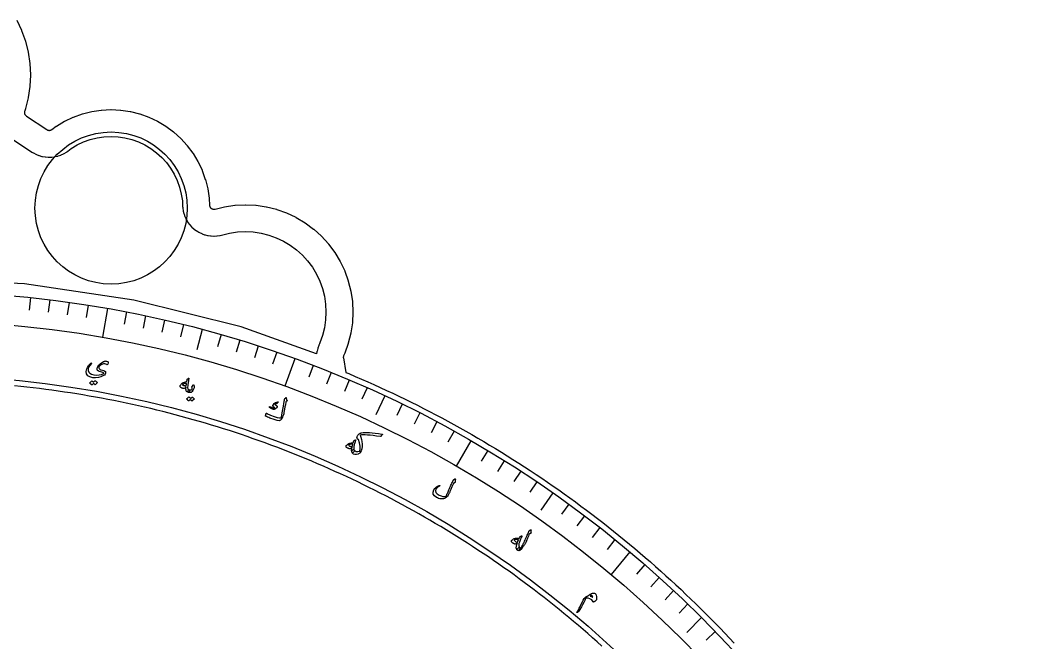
# Model space of a CAD drawing. Header units: millimetres. Extents: x -75 to 75, y -75 to 97.
# Drawn here: x 7.1 to 74.6, y 51.1 to 92.8 of the extents above; entities that cross this region are included whole.
import ezdxf

# ---------------------------------------------------------------- set-up
doc = ezdxf.new("R2010")
doc.units = ezdxf.units.MM
for name, color, linetype in [('CUT_INNER', 6, 'Continuous'), ('CUT_OUTER', 1, 'Continuous'), ('ENGRAVE', 7, 'Continuous'), ('ENGRAVE_FINE', 8, 'Continuous'), ('TEXT', 5, 'Continuous')]:
    doc.layers.add(name, color=color, linetype=linetype)

msp = doc.modelspace()

# ---------------------------------------------------------------- linework, layer by layer
at = {"layer": 'CUT_INNER'}
msp.add_lwpolyline([(46.0857, 50.8478), (45.7729, 51.1296), (45.4583, 51.4095), (45.142, 51.6874), (44.824, 51.9635), (44.5043, 52.2375), (44.1829, 52.5096), (43.8599, 52.7797), (43.5352, 53.0478), (43.2089, 53.314), (42.881, 53.5781), (42.5514, 53.8402), (42.2203, 54.1003), (41.8875, 54.3583), (41.5532, 54.6143), (41.2173, 54.8682), (40.8799, 55.1201), (40.5409, 55.3699), (40.2004, 55.6176), (39.8584, 55.8632), (39.5148, 56.1068), (39.1698, 56.3482), (38.8233, 56.5874), (38.4754, 56.8246), (38.126, 57.0596), (37.7752, 57.2925), (37.4229, 57.5232), (37.0693, 57.7517), (36.7142, 57.9781), (36.3578, 58.2023), (36, 58.4243), (35.6408, 58.644), (35.2803, 58.8616), (34.9185, 59.077), (34.5553, 59.2901), (34.1909, 59.501), (33.8251, 59.7097), (33.4581, 59.9161), (33.0899, 60.1203), (32.7203, 60.3222), (32.3496, 60.5218), (31.9776, 60.7192), (31.6045, 60.9143), (31.2301, 61.107), (30.8546, 61.2975), (30.4779, 61.4857), (30.1, 61.6715), (29.7211, 61.8551), (29.341, 62.0363), (28.9598, 62.2151), (28.5775, 62.3917), (28.1941, 62.5658), (27.8097, 62.7376), (27.4242, 62.9071), (27.0377, 63.0742), (26.6502, 63.2389), (26.2617, 63.4012), (25.8721, 63.5612), (25.4816, 63.7187), (25.0902, 63.8739), (24.6978, 64.0266), (24.3045, 64.177), (23.9102, 64.3249), (23.5151, 64.4704), (23.1191, 64.6135), (22.7222, 64.7541), (22.3244, 64.8923), (21.9258, 65.0281), (21.5264, 65.1614), (21.1262, 65.2922), (20.7252, 65.4206), (20.3234, 65.5466), (19.9208, 65.67), (19.5175, 65.791), (19.1134, 65.9095), (18.7086, 66.0256), (18.3032, 66.1391), (17.897, 66.2502), (17.4902, 66.3588), (17.0827, 66.4648), (16.6745, 66.5684), (16.2657, 66.6695), (15.8564, 66.768), (15.4464, 66.864), (15.0358, 66.9576), (14.6247, 67.0486), (14.213, 67.137), (13.8008, 67.223), (13.3881, 67.3064), (12.9748, 67.3873), (12.5611, 67.4656), (12.1469, 67.5414), (11.7323, 67.6147), (11.3172, 67.6854), (10.9016, 67.7536), (10.4857, 67.8192), (10.0694, 67.8822), (9.6527, 67.9427), (9.2356, 68.0007), (8.8182, 68.0561), (8.4004, 68.1089), (7.9824, 68.1592), (7.564, 68.2069), (7.1453, 68.252), (6.7264, 68.2946)], dxfattribs=at)
msp.add_circle((13.2, 80.2136), 5.1, dxfattribs=at)
at = {"layer": 'CUT_OUTER'}
msp.add_lwpolyline([(6.8821, 92.8089), (7.2031, 92.1302), (7.2087, 92.1166), (7.4617, 91.4098), (7.4659, 91.3957), (7.6483, 90.6675), (7.6512, 90.6531), (7.7614, 89.9105), (7.7628, 89.8958), (7.7996, 89.146), (7.7996, 89.1313), (7.7628, 88.3815), (7.7614, 88.3668), (7.6512, 87.6242), (7.6483, 87.6098), (7.4659, 86.8816), (7.4617, 86.8675), (7.4102, 86.7236), (7.4019, 86.6964), (7.3962, 86.6685), (7.3932, 86.6401), (7.3928, 86.6116), (7.3952, 86.5832), (7.4003, 86.5552), (7.408, 86.5278), (7.4183, 86.5012), (7.4311, 86.4757), (7.4462, 86.4516), (7.4635, 86.4289), (7.4829, 86.4081), (7.5042, 86.3891), (7.5272, 86.3723), (8.8908, 85.4708), (8.9171, 85.4553), (8.9449, 85.4425), (8.9738, 85.4326), (9.0035, 85.4258), (9.0338, 85.4219), (9.0643, 85.4212), (9.0948, 85.4236), (9.1249, 85.429), (9.1542, 85.4375), (9.1825, 85.4489), (9.2095, 85.4632), (9.235, 85.4801), (9.5273, 85.6969), (9.5396, 85.7051), (10.0825, 86.0305), (10.0954, 86.0375), (10.6676, 86.3081), (10.6812, 86.3137), (11.2772, 86.527), (11.2913, 86.5312), (11.9053, 86.685), (11.9197, 86.6879), (12.5458, 86.7808), (12.5604, 86.7822), (13.1926, 86.8133), (13.2074, 86.8133), (13.8396, 86.7822), (13.8542, 86.7808), (14.4803, 86.6879), (14.4947, 86.685), (15.1087, 86.5312), (15.1228, 86.527), (15.7188, 86.3137), (15.7324, 86.3081), (16.3046, 86.0375), (16.3175, 86.0305), (16.8604, 85.7051), (16.8727, 85.6969), (17.3811, 85.3199), (17.3925, 85.3106), (17.8614, 84.8855), (17.8719, 84.8751), (18.2969, 84.4061), (18.3063, 84.3947), (18.6833, 83.8863), (18.6915, 83.8741), (19.0169, 83.3312), (19.0238, 83.3182), (19.2945, 82.746), (19.3001, 82.7324), (19.5133, 82.1364), (19.5176, 82.1224), (19.6714, 81.5084), (19.6743, 81.4939), (19.7671, 80.8678), (19.7686, 80.8532), (19.79, 80.4181), (19.7928, 80.3888), (19.7986, 80.3599), (19.8071, 80.3317), (19.8184, 80.3045), (19.8323, 80.2785), (19.8486, 80.2541), (19.8673, 80.2313), (19.8881, 80.2105), (19.9109, 80.1918), (19.9354, 80.1755), (19.9613, 80.1616), (19.9885, 80.1503), (20.0167, 80.1418), (20.0456, 80.136), (20.0749, 80.1331), (20.1043, 80.1331), (20.1336, 80.136), (20.1625, 80.1418), (20.7882, 80.2985), (20.8026, 80.3014), (21.487, 80.4029), (21.5016, 80.4043), (22.1926, 80.4383), (22.2074, 80.4383), (22.8984, 80.4043), (22.913, 80.4029), (23.5974, 80.3014), (23.6118, 80.2985), (24.2829, 80.1304), (24.297, 80.1261), (24.9484, 79.893), (24.962, 79.8874), (25.5874, 79.5916), (25.6004, 79.5847), (26.1938, 79.229), (26.206, 79.2208), (26.7617, 78.8087), (26.7731, 78.7994), (27.2857, 78.3348), (27.2961, 78.3243), (27.7607, 77.8117), (27.7701, 77.8004), (28.1822, 77.2447), (28.1904, 77.2324), (28.546, 76.639), (28.553, 76.626), (28.8488, 76.0006), (28.8544, 75.987), (29.0875, 75.3356), (29.0918, 75.3215), (29.2599, 74.6504), (29.2627, 74.636), (29.3642, 73.9516), (29.3657, 73.937), (29.3996, 73.246), (29.3996, 73.2313), (29.3657, 72.5403), (29.3642, 72.5256), (29.2627, 71.8413), (29.2599, 71.8268), (29.0918, 71.1557), (29.0875, 71.1417), (28.8544, 70.4902), (28.8488, 70.4767), (28.7866, 70.3451), (28.775, 70.3171), (28.7663, 70.288), (28.7606, 70.2582), (28.758, 70.228), (28.7584, 70.1977), (28.7619, 70.1675), (28.9234, 69.1981), (29.1259, 69.1136), (29.5494, 68.9335), (29.9718, 68.7509), (30.3931, 68.5657), (30.8132, 68.378), (31.2322, 68.1876), (31.65, 67.9947), (32.0666, 67.7992), (32.482, 67.6012), (32.8962, 67.4006), (33.3092, 67.1975), (33.7208, 66.9918), (34.1313, 66.7837), (34.5404, 66.573), (34.9482, 66.3598), (35.3548, 66.1441), (35.7599, 65.9259), (36.1638, 65.7053), (36.5663, 65.4821), (36.9674, 65.2565), (37.3671, 65.0285), (37.7654, 64.798), (38.1623, 64.565), (38.5577, 64.3296), (38.9517, 64.0918), (39.3442, 63.8516), (39.7353, 63.609), (40.1248, 63.364), (40.5129, 63.1166), (40.8994, 62.8669), (41.2843, 62.6147), (41.6678, 62.3602), (42.0496, 62.1034), (42.4299, 61.8442), (42.8086, 61.5827), (43.1856, 61.3189), (43.561, 61.0527), (43.9348, 60.7843), (44.307, 60.5136), (44.6774, 60.2406), (45.0462, 59.9653), (45.4133, 59.6878), (45.7787, 59.408), (46.1424, 59.126), (46.5043, 58.8417), (46.8645, 58.5553), (47.2229, 58.2666), (47.5795, 57.9758), (47.9343, 57.6828), (48.2874, 57.3875), (48.6386, 57.0902), (48.988, 56.7907), (49.3355, 56.489), (49.6812, 56.1852), (50.025, 55.8793), (50.3669, 55.5713), (50.707, 55.2612), (51.0451, 54.9491), (51.3813, 54.6348), (51.7155, 54.3185), (52.0479, 54.0002), (52.3782, 53.6798), (52.7066, 53.3574), (53.033, 53.033), (53.3574, 52.7066), (53.6798, 52.3782), (54.0002, 52.0479), (54.3185, 51.7155), (54.6348, 51.3813), (54.9491, 51.0451)], dxfattribs=at)
at = {"layer": 'ENGRAVE'}
for points in [[(6.5345, 84.8708), (7.8981, 83.9693), (7.9759, 83.9207), (8.0022, 83.9052), (8.1645, 83.8202), (8.1923, 83.8074), (8.3624, 83.7394), (8.3913, 83.7295), (8.5675, 83.6791), (8.5973, 83.6722), (8.7777, 83.64), (8.808, 83.6361), (8.9907, 83.6224), (9.0213, 83.6217), (9.2045, 83.6267), (9.2349, 83.629), (9.4167, 83.6526), (9.4467, 83.658), (9.6251, 83.6999), (9.6545, 83.7084), (9.8277, 83.7683), (9.856, 83.7797), (10.0223, 83.8568), (10.0493, 83.8711), (10.2068, 83.9647), (10.2322, 83.9816), (10.3072, 84.0343), (10.5294, 84.1991), (10.9338, 84.4421), (11.3591, 84.6439), (11.8023, 84.803), (12.2588, 84.9179), (12.7244, 84.9875), (13.1947, 85.0111), (13.6649, 84.9885), (14.1307, 84.92), (14.5875, 84.8061), (15.031, 84.648), (15.4568, 84.4471), (15.8609, 84.2056), (16.2393, 83.9255), (16.5885, 83.6097), (16.9051, 83.2613), (17.186, 82.8834), (17.4285, 82.4799), (17.6302, 82.0545), (17.7893, 81.6114), (17.9042, 81.1548), (17.9739, 80.6888), (17.9923, 80.3269), (17.9986, 80.2416), (18.0015, 80.2123), (18.0274, 80.0376), (18.0332, 80.0087), (18.0761, 79.8374), (18.0846, 79.8092), (18.1441, 79.6429), (18.1554, 79.6157), (18.2309, 79.456), (18.2448, 79.43), (18.3356, 79.2785), (18.352, 79.254), (18.4572, 79.1122), (18.4759, 79.0894), (18.5945, 78.9585), (18.6153, 78.9377), (18.7462, 78.8191), (18.769, 78.8004), (18.9109, 78.6952), (18.9353, 78.6788), (19.0869, 78.588), (19.1128, 78.5741), (19.2725, 78.4986), (19.2997, 78.4873), (19.466, 78.4278), (19.4942, 78.4193), (19.6655, 78.3764), (19.6944, 78.3706), (19.8691, 78.3447), (19.8984, 78.3418), (20.0749, 78.3331), (20.1043, 78.3331), (20.2807, 78.3418), (20.31, 78.3447), (20.4848, 78.3706), (20.5137, 78.3764), (20.5999, 78.3957), (21.1407, 78.5312), (21.6655, 78.6096), (22.1945, 78.6361), (22.7236, 78.6107), (23.2476, 78.5335), (23.7615, 78.4053), (24.2604, 78.2274), (24.7395, 78.0014), (25.1941, 77.7295), (25.6199, 77.4144), (26.0127, 77.0591), (26.3688, 76.667), (26.6848, 76.2419), (26.9575, 75.7878), (27.1845, 75.3093), (27.3635, 74.8107), (27.4927, 74.297), (27.5709, 73.7732), (27.5975, 73.2441), (27.572, 72.7151), (27.4948, 72.1911), (27.3667, 71.6771), (27.1877, 71.1752), (27.1559, 71.1074), (27.1226, 71.0315), (27.111, 71.0034), (27.0502, 70.8319), (27.0415, 70.8028), (26.9983, 70.626), (26.9927, 70.5962), (26.971, 70.4405), (21.9165, 72.249), (14.7293, 74.0493), (7.4003, 75.1364), (0, 75.5)], [(12.9572, 73.4839), (12.6162, 71.5502)], [(19.3124, 72.075), (18.9494, 70.7203)], [(25.5207, 70.1175), (24.8491, 68.2724)], [(31.5347, 67.6264), (30.942, 66.3553)], [(37.3088, 64.6207), (36.327, 62.9202)], [(42.7988, 61.1231), (41.9944, 59.9742)], [(47.9632, 57.1603), (46.7011, 55.6562)], [(52.7625, 52.7625), (51.7708, 51.7708)]]:
    msp.add_lwpolyline(points, dxfattribs=at)
for radius in [74.6175, 72.654, 69.0075]:
    msp.add_circle((0, 0), radius, dxfattribs=at)
at = {"layer": 'ENGRAVE_FINE'}
for points in [[(7.7997, 74.2087), (7.7117, 73.3718)], [(9.0936, 74.0613), (8.991, 73.2261)], [(10.3847, 73.8913), (10.2676, 73.058)], [(11.6727, 73.6988), (11.5411, 72.8677)], [(14.2377, 73.2466), (14.0771, 72.4205)], [(15.5139, 72.9869), (15.3389, 72.1638)], [(16.7853, 72.7051), (16.596, 71.8851)], [(18.0516, 72.401), (17.848, 71.5845)], [(20.5674, 71.7269), (20.3354, 70.918)], [(21.816, 71.3571), (21.57, 70.5523)], [(23.0581, 70.9655), (22.798, 70.1651)], [(24.2931, 70.5522), (24.0191, 69.7566)], [(26.7405, 69.6614), (26.439, 68.8758)], [(27.9522, 69.1841), (27.637, 68.4039)], [(29.1554, 68.6858), (28.8266, 67.9112)], [(30.3497, 68.1665), (30.0074, 67.3977)], [(32.7102, 67.0658), (32.3413, 66.3094)], [(33.8756, 66.4847), (33.4936, 65.7349)], [(35.0308, 65.8833), (34.6357, 65.1403)], [(36.1753, 65.2619), (35.7673, 64.5259)], [(38.4309, 63.9597), (37.9974, 63.2384)], [(39.5413, 63.2792), (39.0953, 62.5656)], [(40.6396, 62.5795), (40.1813, 61.8738)], [(41.7256, 61.8607), (41.255, 61.1631)], [(43.8591, 60.3668), (43.3644, 59.686)], [(44.9059, 59.5922), (44.3995, 58.9201)], [(45.9391, 58.7994), (45.421, 58.1363)], [(46.9583, 57.9887), (46.4287, 57.3347)], [(48.9535, 56.3145), (48.4014, 55.6795)], [(49.9289, 55.4516), (49.3658, 54.8263)], [(50.889, 54.5718), (50.3151, 53.9564)], [(51.8337, 53.6753), (51.2491, 53.07)], [(53.6753, 51.8337), (53.07, 51.2491)]]:
    msp.add_lwpolyline(points, dxfattribs=at)
at = {"layer": 'TEXT'}
for points in [[(12.9108, 69.7191), (12.8479, 69.7538), (12.7733, 69.7684), (12.687, 69.763), (12.5891, 69.7374), (12.5246, 69.7077), (12.4684, 69.6685), (12.4204, 69.6198), (12.3806, 69.5617), (12.3755, 69.5495), (12.3729, 69.5364), (12.3728, 69.5223), (12.3751, 69.5073), (12.4, 69.4573), (12.4489, 69.4142), (12.5218, 69.3779), (12.6188, 69.3483), (12.7146, 69.32), (12.782, 69.288), (12.8212, 69.2524), (12.8319, 69.2132), (12.8199, 69.1376), (12.7928, 69.0733), (12.7505, 69.0203), (12.6932, 68.9786), (12.5218, 68.9016), (12.3457, 68.8536), (12.1649, 68.8345), (11.9791, 68.8443), (11.7828, 68.8925), (11.6442, 68.9783), (11.5634, 69.102), (11.5403, 69.2637), (11.5515, 69.3485), (11.5789, 69.4381), (11.6224, 69.5323), (11.6822, 69.6313), (11.7018, 69.6583), (11.7217, 69.6842), (11.7417, 69.7091), (11.762, 69.7328), (11.7827, 69.7555), (11.8039, 69.7773), (11.8256, 69.7982), (11.8478, 69.8182), (11.8593, 69.8261), (11.8688, 69.8285), (11.8762, 69.8254), (11.8817, 69.8167), (11.8838, 69.8068), (11.8832, 69.7973), (11.8796, 69.7884), (11.8733, 69.7799), (11.765, 69.6573), (11.6938, 69.5422), (11.6596, 69.4347), (11.6621, 69.3348), (11.7053, 69.2227), (11.7816, 69.1359), (11.8911, 69.074), (12.0337, 69.0371), (12.2217, 69.0193), (12.3955, 69.0279), (12.5552, 69.0629), (12.7009, 69.1243), (12.7101, 69.1301), (12.7144, 69.1368), (12.7138, 69.1444), (12.7083, 69.1528), (12.6832, 69.1713), (12.6374, 69.1914), (12.5709, 69.2131), (12.4838, 69.2363), (12.3958, 69.2636), (12.3308, 69.2968), (12.2888, 69.3359), (12.2698, 69.3811), (12.2662, 69.4309), (12.2716, 69.4814), (12.2863, 69.5327), (12.3101, 69.5848), (12.3753, 69.6839), (12.4568, 69.7713), (12.555, 69.8468), (12.6696, 69.9104), (12.6997, 69.925), (12.7286, 69.937), (12.7562, 69.9467), (12.7826, 69.9538), (12.8076, 69.9587), (12.8312, 69.9615), (12.8533, 69.9621), (12.8739, 69.9605), (12.9517, 69.9386), (12.9938, 69.8952), (13.0002, 69.8304), (12.9711, 69.7442), (12.9571, 69.7221), (12.9424, 69.7106), (12.9269, 69.7096), (12.9108, 69.7191)], [(12.1206, 68.6321), (12.1236, 68.6342), (12.1274, 68.6352), (12.1321, 68.6349), (12.1376, 68.6334), (12.1563, 68.6222), (12.1742, 68.6104), (12.1914, 68.5979), (12.2077, 68.5847), (12.2234, 68.5707), (12.2385, 68.5558), (12.2531, 68.5399), (12.267, 68.523), (12.2694, 68.5182), (12.27, 68.5134), (12.2688, 68.5087), (12.2657, 68.504), (12.1403, 68.3645), (12.1372, 68.3629), (12.1333, 68.3636), (12.1285, 68.3666), (12.1228, 68.3718), (12.119, 68.3764), (12.1127, 68.3829), (12.1038, 68.3914), (12.0925, 68.4017), (12.0784, 68.4141), (12.0616, 68.4287), (12.0421, 68.4455), (12.0198, 68.4646), (11.9213, 68.3561), (11.9171, 68.353), (11.9124, 68.3529), (11.9072, 68.3558), (11.9014, 68.3618), (11.8964, 68.3669), (11.8885, 68.3746), (11.8776, 68.385), (11.8638, 68.3981), (11.8468, 68.4138), (11.8263, 68.4322), (11.8024, 68.4534), (11.775, 68.4773), (11.7724, 68.4809), (11.7715, 68.4843), (11.7724, 68.4873), (11.7751, 68.49), (11.9009, 68.6237), (11.9038, 68.6259), (11.9077, 68.6268), (11.9123, 68.6265), (11.9179, 68.625), (11.9339, 68.6164), (11.9493, 68.607), (11.9641, 68.5968), (11.9781, 68.5858), (11.9916, 68.574), (12.0044, 68.5618), (12.0165, 68.5489), (12.0281, 68.5355)], [(18.3752, 68.8099), (18.3906, 68.8194), (18.4004, 68.8184), (18.4048, 68.8069), (18.4035, 68.785), (18.4016, 68.7721), (18.3991, 68.7542), (18.3961, 68.7312), (18.3926, 68.7033), (18.3883, 68.6701), (18.3832, 68.6314), (18.3771, 68.5873), (18.3701, 68.5377), (18.3632, 68.489), (18.357, 68.4454), (18.3515, 68.4069), (18.3467, 68.3735), (18.3426, 68.3454), (18.3393, 68.3226), (18.3367, 68.3051), (18.3349, 68.2931), (18.3255, 68.2165), (18.325, 68.1551), (18.3334, 68.109), (18.3508, 68.0781), (18.3652, 68.064), (18.384, 68.0523), (18.4072, 68.0429), (18.4348, 68.0358), (18.4503, 68.0288), (18.4607, 68.0174), (18.4658, 68.0018), (18.4656, 67.9818), (18.4613, 67.959), (18.4544, 67.9365), (18.4449, 67.9145), (18.4328, 67.8929), (18.42, 67.8752), (18.4079, 67.8628), (18.3963, 67.8556), (18.3854, 67.8536), (18.3328, 67.8684), (18.29, 67.8903), (18.2568, 67.9193), (18.2335, 67.9554), (18.2185, 68.0033), (18.2114, 68.0629), (18.2123, 68.1341), (18.2212, 68.2171), (18.1797, 68.1762), (18.1405, 68.1458), (18.1035, 68.126), (18.0689, 68.1166), (18.0428, 68.1168), (18.0135, 68.122), (17.9809, 68.1321), (17.945, 68.1471), (17.908, 68.1664), (17.8777, 68.1854), (17.8542, 68.2043), (17.8373, 68.2231), (17.8252, 68.244), (17.8189, 68.2642), (17.8183, 68.2838), (17.8235, 68.3026), (17.8343, 68.325), (17.8491, 68.349), (17.8679, 68.3747), (17.8906, 68.4021), (17.9151, 68.4292), (17.9358, 68.4505), (17.9529, 68.4659), (17.9663, 68.4755), (18.0359, 68.5109), (18.1098, 68.5419), (18.1881, 68.5683), (18.2708, 68.5903), (18.2785, 68.6299), (18.2855, 68.664), (18.2919, 68.6926), (18.2976, 68.7156), (18.3039, 68.7345), (18.3119, 68.7509), (18.3217, 68.7645), (18.3332, 68.7756)], [(18.2521, 68.4629), (18.1717, 68.4573), (18.101, 68.4428), (18.04, 68.4194), (17.9887, 68.3873), (17.9845, 68.3821), (17.9832, 68.3768), (17.9849, 68.3712), (17.9894, 68.3654), (18.0082, 68.3507), (18.0293, 68.3378), (18.0528, 68.3265), (18.0786, 68.3169), (18.1067, 68.309), (18.1372, 68.3027), (18.17, 68.2981), (18.2052, 68.2952), (18.2108, 68.2955), (18.2171, 68.2969), (18.2239, 68.2996), (18.2313, 68.3034), (18.2345, 68.3204), (18.2375, 68.3381), (18.2404, 68.3568), (18.2431, 68.3763), (18.2456, 68.3966), (18.2479, 68.4179), (18.2501, 68.4399), (18.2521, 68.4629)], [(18.6227, 68.2478), (18.7137, 68.3577), (18.7259, 68.3692), (18.7361, 68.3717), (18.7444, 68.3652), (18.7508, 68.3497), (18.7585, 68.3065), (18.7618, 68.2627), (18.7605, 68.2184), (18.7547, 68.1736), (18.7442, 68.128), (18.7288, 68.0814), (18.7085, 68.0339), (18.6834, 67.9854), (18.6262, 67.9078), (18.5575, 67.8601), (18.4772, 67.842), (18.3854, 67.8536), (18.377, 67.8629), (18.3718, 67.885), (18.3698, 67.9202), (18.371, 67.9684), (18.3744, 67.9934), (18.3804, 68.0131), (18.389, 68.0274), (18.4003, 68.0365), (18.408, 68.039), (18.4163, 68.0398), (18.4253, 68.0387), (18.4348, 68.0358), (18.4912, 68.0225), (18.5428, 68.0206), (18.5898, 68.0303), (18.6321, 68.0517), (18.6343, 68.0537), (18.6357, 68.0567), (18.6362, 68.0607), (18.636, 68.0658), (18.6359, 68.0966), (18.6321, 68.1289), (18.6246, 68.1627), (18.6135, 68.1981), (18.6103, 68.2112), (18.6107, 68.2239), (18.6149, 68.236), (18.6227, 68.2478)], [(18.6222, 67.5432), (18.6254, 67.545), (18.6294, 67.5456), (18.634, 67.5448), (18.6394, 67.5428), (18.657, 67.5299), (18.6739, 67.5164), (18.6899, 67.5023), (18.705, 67.4877), (18.7194, 67.4722), (18.7331, 67.4559), (18.7462, 67.4387), (18.7586, 67.4205), (18.7605, 67.4155), (18.7607, 67.4107), (18.759, 67.4061), (18.7555, 67.4018), (18.617, 67.2748), (18.6138, 67.2735), (18.6099, 67.2746), (18.6054, 67.278), (18.6001, 67.2838), (18.5968, 67.2887), (18.5911, 67.2958), (18.583, 67.3051), (18.5726, 67.3164), (18.5597, 67.3301), (18.5443, 67.3463), (18.5263, 67.3649), (18.5057, 67.386), (18.3971, 67.2874), (18.3926, 67.2847), (18.3879, 67.285), (18.3829, 67.2884), (18.3777, 67.2949), (18.3732, 67.3005), (18.366, 67.309), (18.3561, 67.3204), (18.3435, 67.3347), (18.3279, 67.3519), (18.3092, 67.3723), (18.2872, 67.3956), (18.262, 67.422), (18.2597, 67.4259), (18.2592, 67.4293), (18.2604, 67.4322), (18.2633, 67.4347), (18.4016, 67.5558), (18.4048, 67.5577), (18.4087, 67.5582), (18.4133, 67.5575), (18.4187, 67.5555), (18.434, 67.5454), (18.4485, 67.5346), (18.4623, 67.523), (18.4754, 67.5107), (18.4877, 67.4977), (18.4994, 67.4842), (18.5103, 67.4703), (18.5206, 67.4558)], [(24.9328, 67.4819), (24.9363, 67.4567), (24.9407, 67.4324), (24.9459, 67.409), (24.9521, 67.3865), (24.9593, 67.3649), (24.9677, 67.3441), (24.9772, 67.3241), (24.9878, 67.305), (24.991, 67.2953), (24.9898, 67.2858), (24.9841, 67.2766), (24.974, 67.2676), (24.9162, 67.222), (24.9103, 67.2169), (24.9058, 67.2124), (24.9027, 67.2085), (24.9009, 67.2052), (24.8745, 67.0336), (24.8494, 66.879), (24.8257, 66.7413), (24.8035, 66.6205), (24.7826, 66.5169), (24.763, 66.4305), (24.7448, 66.3614), (24.728, 66.3095), (24.6921, 66.2132), (24.679, 66.1833), (24.6644, 66.1538), (24.6482, 66.1248), (24.6306, 66.0962), (24.6113, 66.0681), (24.5903, 66.0404), (24.5675, 66.0133), (24.543, 65.9867), (24.4667, 65.962), (24.3251, 65.9785), (24.118, 66.0356), (23.8451, 66.1328), (23.761, 66.1664), (23.684, 66.1996), (23.614, 66.2324), (23.551, 66.2648), (23.5459, 66.2696), (23.543, 66.2749), (23.5422, 66.2809), (23.5436, 66.2875), (23.5526, 66.3184), (23.5609, 66.3465), (23.5687, 66.3717), (23.5759, 66.394), (23.5826, 66.4138), (23.5888, 66.4312), (23.5946, 66.4462), (23.6, 66.4589), (23.6035, 66.4659), (23.6075, 66.469), (23.6121, 66.4684), (23.6173, 66.4639), (23.6585, 66.4335), (23.7142, 66.4021), (23.7845, 66.3696), (23.8694, 66.3359), (24.1257, 66.2432), (24.3305, 66.1821), (24.4838, 66.1531), (24.586, 66.1564), (24.6081, 66.2163), (24.6363, 66.3296), (24.6706, 66.4963), (24.7108, 66.7165), (24.7491, 66.9375), (24.7772, 67.1051), (24.7953, 67.219), (24.8035, 67.2793), (24.8053, 67.2959), (24.8069, 67.3115), (24.8084, 67.3261), (24.8098, 67.3395), (24.8111, 67.3518), (24.8121, 67.3627), (24.813, 67.3723), (24.8136, 67.3806), (24.8161, 67.3982), (24.8214, 67.414), (24.8294, 67.428), (24.8401, 67.4401), (24.9057, 67.5009), (24.9107, 67.5048), (24.9153, 67.5069), (24.9195, 67.5071), (24.9234, 67.5056), (24.9272, 67.5012), (24.93, 67.4958), (24.9319, 67.4894), (24.9328, 67.4819)], [(24.3812, 67.2193), (24.3847, 67.2174), (24.3874, 67.2148), (24.3893, 67.2113), (24.3903, 67.2071), (24.3899, 67.2037), (24.3889, 67.2003), (24.3874, 67.1968), (24.3852, 67.1933), (24.3055, 67.1039), (24.2966, 67.0952), (24.2883, 67.089), (24.2806, 67.0853), (24.2736, 67.0842), (24.2461, 67.0862), (24.2215, 67.0847), (24.1998, 67.0795), (24.181, 67.0708), (24.1757, 67.0647), (24.1767, 67.0557), (24.1839, 67.0439), (24.1975, 67.0292), (24.2072, 67.0214), (24.2174, 67.0137), (24.2281, 67.006), (24.2392, 66.9985), (24.2509, 66.9911), (24.2634, 66.9837), (24.2765, 66.9763), (24.2903, 66.9689), (24.3332, 66.9297), (24.3337, 66.8811), (24.2921, 66.823), (24.2084, 66.7554), (24.1775, 66.7374), (24.1492, 66.7249), (24.1234, 66.7179), (24.1002, 66.7164), (24.0766, 66.7198), (24.0455, 66.729), (24.0069, 66.7438), (23.9609, 66.7644), (23.9376, 66.7754), (23.9158, 66.7867), (23.8955, 66.7983), (23.8767, 66.8101), (23.8592, 66.8219), (23.843, 66.8333), (23.8281, 66.8442), (23.8143, 66.8547), (23.8067, 66.8634), (23.802, 66.8718), (23.8003, 66.8801), (23.8016, 66.8881), (23.8056, 66.8955), (23.8113, 66.8997), (23.8187, 66.9008), (23.8278, 66.8988), (23.8561, 66.8908), (23.8881, 66.8812), (23.9237, 66.87), (23.9629, 66.8573), (24.036, 66.8334), (24.0941, 66.8173), (24.1371, 66.8092), (24.1651, 66.809), (24.1691, 66.8102), (24.172, 66.8126), (24.1736, 66.8164), (24.174, 66.8214), (24.1733, 66.8248), (24.171, 66.8286), (24.1672, 66.8326), (24.1617, 66.837), (24.1092, 66.8715), (24.0876, 66.8871), (24.0702, 66.9034), (24.057, 66.9204), (24.0479, 66.9382), (24.0418, 66.9574), (24.0406, 66.9754), (24.0442, 66.9922), (24.0527, 67.0078), (24.1291, 67.1062), (24.2093, 67.1743), (24.2934, 67.212), (24.3812, 67.2193)], [(31.3452, 65.065), (31.3664, 65.059), (31.3764, 65.0482), (31.3751, 65.0327), (31.3627, 65.0124), (31.3014, 64.9395), (31.2846, 64.9213), (31.2687, 64.9086), (31.2536, 64.9013), (31.2394, 64.8995), (30.989, 64.9336), (30.7614, 64.9612), (30.5566, 64.9824), (30.3746, 64.9974), (30.2155, 65.0061), (30.0794, 65.0083), (29.9663, 65.0042), (29.8762, 64.9938), (29.931, 64.853), (29.9725, 64.7068), (30.0005, 64.555), (30.0152, 64.3978), (30.0139, 64.2231), (29.9923, 64.0704), (29.9509, 63.9399), (29.8897, 63.8313), (29.8532, 63.7867), (29.8181, 63.7525), (29.7845, 63.7286), (29.7522, 63.715), (29.6355, 63.6953), (29.5332, 63.6989), (29.4452, 63.7258), (29.3714, 63.776), (29.3453, 63.8096), (29.3332, 63.8501), (29.3352, 63.8974), (29.3511, 63.9515), (29.3701, 63.9919), (29.3906, 64.0188), (29.4128, 64.0323), (29.4365, 64.0323), (29.4462, 64.0273), (29.4571, 64.0183), (29.4693, 64.0051), (29.4828, 63.9879), (29.5441, 63.9293), (29.6263, 63.8973), (29.7295, 63.8919), (29.8539, 63.9129), (29.8794, 64.0759), (29.8764, 64.2617), (29.8446, 64.4702), (29.7837, 64.7015), (29.781, 64.7061), (29.7771, 64.7086), (29.7719, 64.7091), (29.7655, 64.7076), (29.7365, 64.7001), (29.73, 64.6989), (29.7245, 64.7005), (29.7199, 64.7047), (29.7163, 64.7117), (29.6712, 64.857), (29.6726, 64.8658), (29.6801, 64.8841), (29.6936, 64.9116), (29.7131, 64.9485), (29.7352, 64.9872), (29.7554, 65.018), (29.7738, 65.041), (29.7904, 65.0562), (29.815, 65.0739), (29.8393, 65.0897), (29.8632, 65.1037), (29.8867, 65.1159), (29.9098, 65.1263), (29.9327, 65.1352), (29.9552, 65.1424), (29.9775, 65.148), (30.0797, 65.1622), (30.2015, 65.1696), (30.343, 65.1702), (30.5041, 65.1637), (30.6849, 65.1502), (30.8854, 65.1293), (31.1055, 65.101), (31.3452, 65.065)], [(29.4828, 63.9879), (29.4911, 63.9612), (29.4881, 63.9307), (29.4738, 63.8964), (29.4484, 63.8583), (29.4134, 63.8186), (29.3851, 63.7957), (29.3634, 63.7896), (29.3483, 63.8005), (29.3224, 63.8673), (29.3143, 63.9551), (29.324, 64.0639), (29.3516, 64.1936), (29.2992, 64.1339), (29.2534, 64.0931), (29.2142, 64.0712), (29.1817, 64.0682), (29.1667, 64.072), (29.151, 64.077), (29.1345, 64.0832), (29.1173, 64.0906), (29.0994, 64.0989), (29.0807, 64.1078), (29.0613, 64.1173), (29.0411, 64.1274), (29.0065, 64.1473), (28.9801, 64.1648), (28.9618, 64.1801), (28.9516, 64.1932), (28.9427, 64.2224), (28.9408, 64.2481), (28.946, 64.2704), (28.9582, 64.2892), (29.0154, 64.3442), (29.0627, 64.3859), (29.0999, 64.4142), (29.1271, 64.4293), (29.1595, 64.4405), (29.1928, 64.4502), (29.2269, 64.4583), (29.262, 64.4649), (29.2982, 64.4699), (29.3359, 64.4733), (29.3751, 64.4752), (29.4158, 64.4756), (29.4402, 64.5544), (29.4453, 64.5706), (29.4515, 64.5843), (29.4589, 64.5955), (29.4675, 64.6041), (29.547, 64.6716), (29.5602, 64.6784), (29.5679, 64.6742), (29.5699, 64.659), (29.5663, 64.6328), (29.5441, 64.5544), (29.5241, 64.4823), (29.5064, 64.4165), (29.491, 64.357), (29.4782, 64.3038), (29.4682, 64.257), (29.4612, 64.2164), (29.457, 64.1822), (29.4545, 64.1235), (29.458, 64.0715), (29.4674, 64.0263), (29.4828, 63.9879)], [(29.3924, 64.3686), (29.3024, 64.3765), (29.2251, 64.3722), (29.1605, 64.3557), (29.1086, 64.3271), (29.1187, 64.3111), (29.1337, 64.295), (29.1536, 64.2791), (29.1785, 64.2632), (29.1935, 64.2556), (29.2089, 64.2485), (29.2247, 64.242), (29.2409, 64.236), (29.2576, 64.2308), (29.2749, 64.2266), (29.2927, 64.2234), (29.3113, 64.2212), (29.3354, 64.2249), (29.3551, 64.2416), (29.3704, 64.2712), (29.3812, 64.3138), (29.3845, 64.3342), (29.3874, 64.3502), (29.3901, 64.3616), (29.3924, 64.3686)], [(36.2283, 62.0605), (36.2348, 62.0642), (36.2412, 62.0657), (36.2477, 62.0651), (36.2541, 62.0624), (36.2595, 62.0579), (36.2628, 62.0519), (36.2639, 62.0444), (36.263, 62.0354), (36.2558, 61.9838), (36.2531, 61.9373), (36.2548, 61.8957), (36.261, 61.8591), (36.2619, 61.8467), (36.2577, 61.8355), (36.2483, 61.8256), (36.2337, 61.8168), (36.2256, 61.8132), (36.2178, 61.8096), (36.2105, 61.8062), (36.2034, 61.8029), (36.1968, 61.7998), (36.1907, 61.797), (36.1851, 61.7945), (36.18, 61.7923), (36.1711, 61.7881), (36.1627, 61.7818), (36.155, 61.7732), (36.1478, 61.7626), (36.1317, 61.73), (36.1146, 61.6942), (36.0965, 61.6552), (36.0774, 61.613), (36.0573, 61.5676), (36.0359, 61.5191), (36.0134, 61.4675), (35.9896, 61.4128), (35.9666, 61.3578), (35.9446, 61.3063), (35.9236, 61.2584), (35.9036, 61.214), (35.8846, 61.1729), (35.8667, 61.135), (35.8499, 61.1003), (35.8342, 61.0687), (35.7838, 60.9774), (35.7265, 60.8965), (35.6623, 60.8261), (35.5912, 60.7661), (35.5392, 60.7369), (35.475, 60.7193), (35.3986, 60.7134), (35.31, 60.719), (35.2192, 60.7337), (35.1377, 60.754), (35.0656, 60.7801), (35.0028, 60.8119), (34.8623, 60.9206), (34.786, 61.0412), (34.7739, 61.1739), (34.8262, 61.3188), (34.89, 61.4127), (34.9705, 61.4943), (35.0677, 61.5637), (35.1817, 61.6208), (35.1895, 61.6235), (35.1963, 61.624), (35.2021, 61.6223), (35.207, 61.6184), (35.2115, 61.613), (35.2142, 61.6077), (35.2152, 61.6025), (35.2144, 61.5973), (35.2119, 61.5904), (35.2083, 61.5845), (35.2034, 61.5796), (35.1972, 61.5758), (35.1088, 61.5183), (35.0404, 61.4654), (34.9919, 61.4171), (34.9633, 61.3735), (34.9382, 61.2588), (34.9648, 61.1535), (35.0433, 61.0573), (35.1734, 60.9702), (35.303, 60.913), (35.4245, 60.8835), (35.5378, 60.882), (35.643, 60.9084), (35.6601, 60.9408), (35.6793, 60.9792), (35.7006, 61.0235), (35.7239, 61.0737), (35.7493, 61.13), (35.7767, 61.1926), (35.8061, 61.2614), (35.8374, 61.3366), (35.8705, 61.4136), (35.9034, 61.4893), (35.9361, 61.5636), (35.9685, 61.6365), (36.0009, 61.708), (36.0332, 61.7779), (36.0656, 61.8463), (36.0979, 61.9131), (36.1265, 61.979), (36.1309, 61.9859), (36.1358, 61.9918), (36.1411, 61.9969), (36.1468, 62.0012)], [(40.523, 57.7178), (40.5085, 57.6348), (40.5125, 57.5629), (40.5351, 57.502), (40.5761, 57.452), (40.5869, 57.4377), (40.591, 57.4197), (40.5883, 57.3981), (40.579, 57.3729), (40.5725, 57.3606), (40.5655, 57.3484), (40.5579, 57.3363), (40.5497, 57.3243), (40.5408, 57.3126), (40.531, 57.3015), (40.5204, 57.291), (40.509, 57.2811), (40.4887, 57.266), (40.4711, 57.2565), (40.4564, 57.2528), (40.4445, 57.2548), (40.4161, 57.2748), (40.3924, 57.2992), (40.3734, 57.328), (40.3591, 57.3612), (40.3457, 57.4458), (40.3526, 57.5458), (40.3797, 57.6614), (40.4272, 57.7926), (40.3648, 57.7389), (40.3119, 57.7043), (40.2684, 57.6885), (40.2344, 57.6918), (40.2196, 57.6986), (40.2043, 57.7064), (40.1885, 57.7152), (40.1723, 57.7249), (40.1555, 57.7356), (40.1381, 57.7474), (40.12, 57.7603), (40.1012, 57.7743), (40.0674, 57.8012), (40.0428, 57.8237), (40.0271, 57.8419), (40.0205, 57.8557), (40.0152, 57.8865), (40.0174, 57.9127), (40.0269, 57.9345), (40.0438, 57.9518), (40.1079, 57.998), (40.1598, 58.0323), (40.1993, 58.0547), (40.2265, 58.0652), (40.2584, 58.0721), (40.2922, 58.0771), (40.3278, 58.0801), (40.3653, 58.0812), (40.4046, 58.0803), (40.4459, 58.0775), (40.4889, 58.0728), (40.5339, 58.066), (40.5715, 58.1421), (40.5765, 58.1509), (40.5811, 58.159), (40.5854, 58.1664), (40.5894, 58.1731), (40.5932, 58.1789), (40.5971, 58.1837), (40.6011, 58.1875), (40.6052, 58.1902), (40.6961, 58.2469), (40.7107, 58.2528), (40.7176, 58.2473), (40.7169, 58.2305), (40.7087, 58.2023), (40.6773, 58.1363), (40.6484, 58.0717), (40.622, 58.0086), (40.598, 57.947), (40.5762, 57.887), (40.5564, 57.8288), (40.5387, 57.7724), (40.523, 57.7178)], [(41.2954, 58.6439), (41.3044, 58.6499), (41.3128, 58.6528), (41.3206, 58.6526), (41.3279, 58.6493), (41.3329, 58.6442), (41.336, 58.6378), (41.3371, 58.6298), (41.3361, 58.6204), (41.327, 58.5747), (41.3238, 58.5309), (41.3264, 58.489), (41.335, 58.4491), (41.3359, 58.4335), (41.3314, 58.4202), (41.3213, 58.4092), (41.3057, 58.4004), (41.2965, 58.3967), (41.2871, 58.393), (41.2777, 58.3894), (41.2681, 58.3859), (41.2586, 58.3824), (41.2492, 58.3788), (41.2398, 58.3751), (41.2306, 58.3713), (41.2198, 58.3541), (41.1952, 58.302), (41.1566, 58.2151), (41.1041, 58.0934), (41.0753, 58.0265), (41.0479, 57.9639), (41.022, 57.9056), (40.9974, 57.8516), (40.9742, 57.802), (40.9524, 57.7572), (40.9319, 57.717), (40.9128, 57.6814), (40.8941, 57.6484), (40.8747, 57.6159), (40.8547, 57.5838), (40.834, 57.5522), (40.8126, 57.5209), (40.7904, 57.4898), (40.7674, 57.459), (40.7437, 57.4285), (40.6568, 57.3311), (40.5782, 57.27), (40.5079, 57.2451), (40.4457, 57.2565), (40.4221, 57.2722), (40.4083, 57.2919), (40.4043, 57.3156), (40.4101, 57.3432), (40.423, 57.3715), (40.4403, 57.397), (40.4621, 57.4197), (40.4882, 57.4396), (40.5158, 57.4556), (40.5393, 57.4632), (40.5589, 57.4624), (40.5744, 57.4532), (40.5852, 57.4444), (40.5949, 57.4365), (40.6034, 57.4296), (40.6109, 57.4235), (40.6176, 57.4186), (40.6237, 57.4149), (40.6291, 57.4124), (40.6341, 57.411), (40.6597, 57.4311), (40.6897, 57.468), (40.724, 57.5218), (40.7625, 57.5925), (40.7841, 57.6355), (40.8082, 57.6852), (40.8347, 57.7416), (40.8638, 57.8048), (40.8956, 57.8747), (40.9302, 57.9515), (40.9676, 58.0351), (41.0078, 58.1255), (41.047, 58.214), (41.0812, 58.2919), (41.1105, 58.3592), (41.1348, 58.4158), (41.1543, 58.4617), (41.1691, 58.4968), (41.1793, 58.5211), (41.1847, 58.5346), (41.1931, 58.5513), (41.2045, 58.5674), (41.2192, 58.5829), (41.237, 58.5978), (41.2468, 58.6047), (41.2558, 58.6112), (41.2642, 58.6174), (41.2718, 58.6233), (41.2788, 58.6289), (41.285, 58.6342), (41.2906, 58.6392), (41.2954, 58.6439)], [(40.4886, 57.9646), (40.4738, 57.9695), (40.4583, 57.9743), (40.442, 57.9789), (40.425, 57.9834), (40.4072, 57.9874), (40.3884, 57.9904), (40.3686, 57.9925), (40.3479, 57.9937), (40.3275, 57.9946), (40.3075, 57.9943), (40.2879, 57.9928), (40.2687, 57.99), (40.2501, 57.9858), (40.232, 57.9803), (40.2147, 57.9734), (40.1979, 57.965), (40.2248, 57.9201), (40.2655, 57.8817), (40.32, 57.85), (40.3884, 57.8248), (40.4019, 57.8248), (40.4156, 57.8308), (40.4296, 57.8426), (40.4439, 57.8603)], [(45.1621, 54.2195), (45.1879, 54.2416), (45.2143, 54.263), (45.2414, 54.2837), (45.2691, 54.3037), (45.2975, 54.3227), (45.3265, 54.3402), (45.3562, 54.3563), (45.3867, 54.3709), (45.4462, 54.3938), (45.4986, 54.4065), (45.544, 54.4091), (45.5823, 54.4015), (45.628, 54.3749), (45.6651, 54.3299), (45.6936, 54.2664), (45.7133, 54.1844), (45.7172, 54.1602), (45.7204, 54.1359), (45.7229, 54.1115), (45.7246, 54.087), (45.7256, 54.0624), (45.7261, 54.0376), (45.7261, 54.0126), (45.7255, 53.9873), (45.7243, 53.9734), (45.7214, 53.9613), (45.7165, 53.9511), (45.7099, 53.9429), (45.6768, 53.9148), (45.6471, 53.8899), (45.6208, 53.8681), (45.5978, 53.8495), (45.5786, 53.8342), (45.5634, 53.8226), (45.5523, 53.8146), (45.5453, 53.8101), (45.5343, 53.8067), (45.5243, 53.8072), (45.5153, 53.8118), (45.5073, 53.8203), (45.3982, 53.9421), (45.2818, 54.0225), (45.1583, 54.0612), (45.0279, 54.0583), (45.0158, 54.0547), (45.006, 54.0492), (44.9984, 54.0419), (44.993, 54.0328), (44.9307, 53.9007), (44.8635, 53.7652), (44.7912, 53.6264), (44.7139, 53.4843), (44.6045, 53.2976), (44.5172, 53.1703), (44.452, 53.1025), (44.409, 53.094), (44.4021, 53.1031), (44.4017, 53.1165), (44.4078, 53.1339), (44.4204, 53.1556), (44.4495, 53.1982), (44.4785, 53.2436), (44.5075, 53.2918), (44.5365, 53.3428), (44.5655, 53.3963), (44.5947, 53.452), (44.6241, 53.51), (44.6536, 53.5702), (44.7525, 53.7722), (44.836, 53.928), (44.9042, 54.0375), (44.9572, 54.1007), (44.9863, 54.1264), (45.0146, 54.1489), (45.042, 54.1681), (45.0686, 54.1841), (45.0941, 54.197), (45.1182, 54.2073), (45.1409, 54.2148), (45.1621, 54.2195)], [(45.2955, 54.2093), (45.3155, 54.2031), (45.3359, 54.1956), (45.3568, 54.187), (45.378, 54.1772), (45.3994, 54.1663), (45.4211, 54.1544), (45.4429, 54.1415), (45.4649, 54.1275), (45.4549, 54.1721), (45.4424, 54.206), (45.4275, 54.2292), (45.4102, 54.2419), (45.3827, 54.2486), (45.3544, 54.2455), (45.3253, 54.2324), (45.2955, 54.2093)]]:
    msp.add_lwpolyline(points, close=True, dxfattribs=at)

doc.saveas('drawing.dxf')
